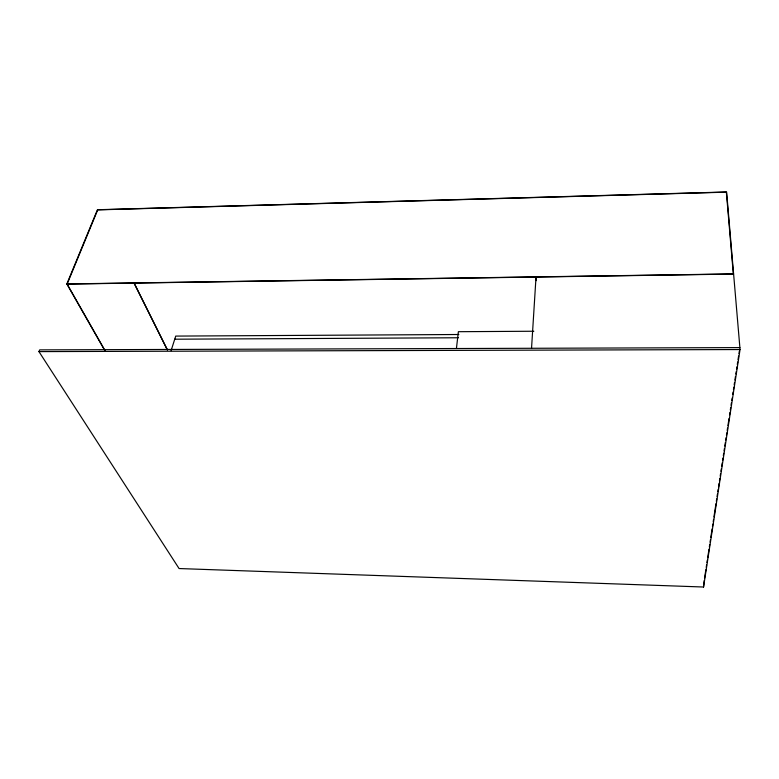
<?xml version="1.0" encoding="UTF-8"?>
<svg xmlns="http://www.w3.org/2000/svg" width="779" height="779" viewBox="0 0 779 779"><rect width="100%" height="100%" fill="white"/><g stroke="black" fill="none" stroke-linecap="round" stroke-linejoin="round"><path stroke-width="1.17" d="M531.541 348.281L536.03 276.876L536.303 280.664M456.426 348.505L458.373 331.698L533.829 331.241M704.197 580.55L703.544 587.015L179.073 568.543L38.95 351.611L39.661 349.878L739.884 347.6M704.567 578.145L705.852 569.741M706.222 567.336L706.592 564.941M706.962 562.535L707.322 560.14M707.692 557.735L708.978 549.331M709.348 546.926L709.718 544.521M710.088 542.126L710.458 539.72M710.818 537.325L712.113 528.912M712.473 526.516L712.843 524.111M713.213 521.706L713.583 519.311M713.944 516.905L715.969 503.701M716.339 501.296L716.709 498.891M717.079 496.496L717.44 494.09M717.81 491.695L718.18 489.29M718.55 486.885L719.095 483.282M719.465 480.886L719.835 478.481M720.205 476.076L720.575 473.681M720.935 471.276L721.305 468.88M721.675 466.475L722.23 462.872M722.591 460.467L722.961 458.071M723.331 455.666L723.701 453.261M724.061 450.866L724.431 448.461M724.801 446.065L725.356 442.462M725.716 440.057L726.086 437.652M726.456 435.257L726.826 432.851M727.197 430.446L727.557 428.051M727.927 425.646L729.027 418.44M729.582 414.837L729.952 412.442M730.322 410.036L730.683 407.641M731.053 405.236L731.423 402.831M731.793 400.435L732.163 398.03M732.708 394.427L733.078 392.022M733.448 389.627L733.818 387.221M734.178 384.826L734.548 382.421M734.918 380.016L735.473 376.413M735.834 374.017L736.204 371.612M736.574 369.207L736.944 366.812M737.304 364.406L737.674 362.011M738.044 359.606L738.599 356.003M738.959 353.598L739.329 351.202M703.544 587.015L740.05 349.547L726.612 191.985L97.443 209.736L66.848 283.946L104.805 350.54M171.088 350.667L175.733 336.09L458.841 334.503M67.13 284.092L97.706 209.882L726.359 192.16L733.331 274.072L67.13 284.092L105.038 350.618M66.848 283.946L733.594 273.906M174.739 339.206L458.461 337.765M38.95 351.611L740.05 349.547M133.93 282.592L167.456 349.868M133.715 282.514L167.29 349.868"/></g></svg>
